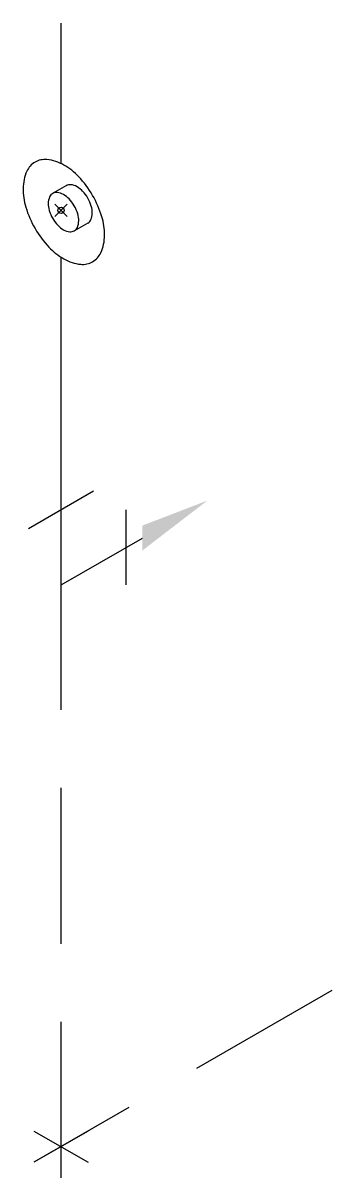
# Model space of a CAD drawing. Header units: millimetres. Extents: x -9848.99 to -9848.49, y -43.5 to -41.65.
import ezdxf

# ---------------------------------------------------------------- set-up
doc = ezdxf.new("R2010")
doc.units = ezdxf.units.MM
doc.header["$PDMODE"] = 35
doc.header["$PDSIZE"] = 0.01
doc.linetypes.add('HIDDEN', pattern=[0.375, 0.25, -0.125])
doc.layers.add('Tub_iso_instalações', color=2, linetype='Continuous')

msp = doc.modelspace()

# ---------------------------------------------------------------- linework, layer by layer
at = {"layer": 'Tub_iso_instalações', "color": 3}
for p, q in [((-9848.9252, -41.8721), (-9848.9252, -41.6471)), ((-9848.9252, -42.5471), (-9848.9252, -42.0221))]:
    msp.add_line(p, q, dxfattribs=at)
at = {"layer": 'Tub_iso_instalações', "color": 1}
for p, q in [((-9848.9165, -41.9073), (-9848.9389, -41.9203)), ((-9848.9043, -41.98), (-9848.8821, -41.9672))]:
    msp.add_line(p, q, dxfattribs=at)
at = {"layer": 'Tub_iso_instalações'}
for p, q in [((-9848.8732, -42.3971), (-9848.9771, -42.4571)), ((-9848.8212, -42.5471), (-9848.8212, -42.4271))]:
    msp.add_line(p, q, dxfattribs=at)
at = {"layer": 'Tub_iso_instalações', "color": 3, "linetype": 'Continuous'}
msp.add_line((-9848.9252, -42.5471), (-9848.7952, -42.4721), dxfattribs=at)
at = {"layer": 'Tub_iso_instalações', "color": 1, "linetype": 'HIDDEN'}
for p, q in [((-9848.9252, -43.4971), (-9848.9252, -42.5471)), ((-9848.4921, -43.1971), (-9848.9685, -43.4721)), ((-9848.8819, -43.4221), (-9848.9685, -43.4721)), ((-9848.9685, -43.4221), (-9848.8819, -43.4721))]:
    msp.add_line(p, q, dxfattribs=at)
at = {"layer": 'Tub_iso_instalações'}
msp.add_lwpolyline([(-9848.8747, -41.9231, 0.058752), (-9848.8969, -41.8932, 0.072341), (-9848.9207, -41.8745, 0.106617), (-9848.9477, -41.8658, 0.156851), (-9848.9668, -41.8699, 0.156851), (-9848.9799, -41.8844, 0.106617), (-9848.9858, -41.9121, 0.072341), (-9848.9815, -41.942, 0.058752), (-9848.9668, -41.9762, 0.058752), (-9848.9445, -42.0061, 0.072341), (-9848.9207, -42.0248, 0.106617), (-9848.8937, -42.0335, 0.156851), (-9848.8747, -42.0294, 0.156851), (-9848.8616, -42.0149, 0.106617), (-9848.8556, -41.9872, 0.072341), (-9848.86, -41.9573, 0.058752)], format="xyb", close=True, dxfattribs=at)
at = {"layer": 'Tub_iso_instalações', "color": 1}
msp.add_lwpolyline([(-9848.9386, -41.96, 0.058752), (-9848.9302, -41.9711, 0.072341), (-9848.9213, -41.9782, 0.106617), (-9848.9112, -41.9814, 0.156851), (-9848.904, -41.9799, 0.156851), (-9848.8991, -41.9745, 0.106617), (-9848.8969, -41.9641, 0.072341), (-9848.8985, -41.9528, 0.058752), (-9848.904, -41.94, 0.058752), (-9848.9124, -41.9288, 0.072341), (-9848.9213, -41.9218, 0.106617), (-9848.9314, -41.9185, 0.156851), (-9848.9386, -41.9201, 0.156851), (-9848.9435, -41.9255, 0.106617), (-9848.9457, -41.9359, 0.072341), (-9848.9441, -41.9471, 0.058752)], format="xyb", close=True, dxfattribs=at)
msp.add_lwpolyline([(-9848.8826, -41.9675, 0), (-9848.8823, -41.9674, 0.156851), (-9848.8774, -41.9619, 0.106617), (-9848.8752, -41.9516, 0.072341), (-9848.8768, -41.9403, 0.058752), (-9848.8823, -41.9275, 0.058752), (-9848.8907, -41.9163, 0.072341), (-9848.8996, -41.9093, 0.106617), (-9848.9097, -41.906, 0.156851), (-9848.9169, -41.9076, 0), (-9848.9172, -41.9078)], format="xyb", dxfattribs=at)
at = {"layer": 'Tub_iso_instalações', "color": 7}
msp.add_point((-9848.9252, -41.9471), dxfattribs=at)
at = {"layer": 'Tub_iso_instalações', "color": 1}
msp.add_solid([(-9848.7952, -42.4521), (-9848.7952, -42.4921), (-9848.6913, -42.4121)], dxfattribs=at)

doc.saveas('drawing.dxf')
